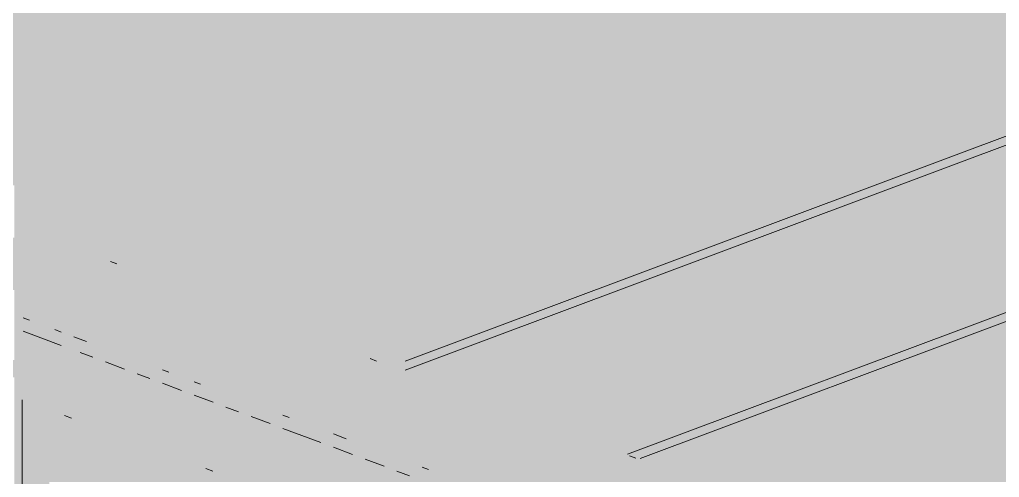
# Paper-space layout '03 3D Building and Roof' of a CAD drawing. Header units: millimetres. Extents: x 5 to 415, y 5 to 292.
# Drawn here: x 162.72 to 172.34, y 101.76 to 106.26 of the extents above; entities that cross this region are included whole.
import ezdxf

# ---------------------------------------------------------------- set-up
doc = ezdxf.new("R2010")
doc.units = ezdxf.units.MM
doc.layers.add('EXISTING', color=7, linetype='Continuous')
doc.layers.add('IMAGES', color=7, linetype='Continuous')

# ---------------------------------------------------------------- blocks, each defined once
blk = doc.blocks.new('SHEET_03')
at = {"layer": 'EXISTING', "color": 250, "lineweight": 9}
for p, q in [((166.5065, 102.9027), (174.3062, 105.8245)), ((166.5065, 102.8153), (174.3686, 105.7605)), ((168.6904, 101.9872), (176.4901, 104.9091)), ((168.8152, 101.9466), (176.6773, 104.8918)), ((163.674, 103.8585), (163.6118, 103.8818)), ((162.7561, 103.3283), (162.8183, 103.305)), ((163.1292, 103.0575), (162.7561, 103.1972)), ((163.067, 103.2119), (163.1292, 103.1886)), ((163.2536, 103.142), (163.3779, 103.0954)), ((163.4401, 102.941), (163.3157, 102.9876)), ((163.751, 102.8245), (163.5645, 102.8944)), ((166.2233, 102.9035), (166.1611, 102.9268)), ((163.9997, 102.7314), (163.8753, 102.778)), ((164.1241, 102.8159), (164.1862, 102.7926)), ((164.3106, 102.6149), (164.1241, 102.6848)), ((164.4349, 102.6994), (164.4971, 102.6762)), ((164.6215, 102.4985), (164.4349, 102.5683)), ((162.7441, 102.523), (162.7441, 99.1563)), ((162.7441, 100.8397), (162.7441, 102.523)), ((164.8702, 102.4053), (164.7458, 102.4519)), ((163.2301, 102.341), (163.1607, 102.367)), ((165.1811, 102.2888), (164.9945, 102.3587)), ((165.3054, 102.3734), (165.3676, 102.3501)), ((165.6785, 102.1025), (165.3054, 102.2422)), ((165.8029, 102.187), (165.9272, 102.1404)), ((165.9894, 101.986), (165.8029, 102.0559)), ((166.3003, 101.8696), (166.1137, 101.9394)), ((168.7725, 101.9485), (168.7104, 101.9718)), ((164.6188, 101.8207), (164.5494, 101.8468)), ((166.549, 101.7764), (166.4246, 101.823)), ((166.6733, 101.8609), (166.7355, 101.8376))]:
    blk.add_line(p, q, dxfattribs=at)
at = {"layer": 'IMAGES', "color": 7}
for points in [[(161.8126, 106.1714), (172.0944, 106.1714), (161.8126, 106.3429), (172.0944, 106.3429)], [(172.0944, 106), (172.2658, 106), (172.0944, 106.3429), (172.2658, 106.3429)], [(172.2658, 106.1714), (172.4371, 106.1714), (172.2658, 106.3429), (172.4371, 106.3429)], [(161.2985, 106), (172.0944, 106), (161.2985, 106.1714), (172.0944, 106.1714)], [(172.2658, 106), (172.4371, 106), (172.2658, 106.1714), (172.4371, 106.1714)], [(160.9558, 105.8286), (171.5803, 105.8286), (160.9558, 106), (171.5803, 106)], [(171.5803, 105.8286), (171.923, 105.8286), (171.5803, 106), (171.923, 106)], [(171.923, 105.8286), (172.0944, 105.8286), (171.923, 106), (172.0944, 106)], [(172.0944, 105.8286), (172.2658, 105.8286), (172.0944, 106), (172.2658, 106)], [(172.2658, 105.8286), (172.4371, 105.8286), (172.2658, 106), (172.4371, 106)], [(160.4417, 105.6571), (171.0662, 105.6571), (160.4417, 105.8286), (171.0662, 105.8286)], [(171.0662, 105.6571), (171.2376, 105.6571), (171.0662, 105.8286), (171.2376, 105.8286)], [(171.2376, 105.6571), (171.5803, 105.6571), (171.2376, 105.8286), (171.5803, 105.8286)], [(171.5803, 105.6571), (171.7517, 105.6571), (171.5803, 105.8286), (171.7517, 105.8286)], [(171.7517, 105.6571), (171.923, 105.6571), (171.7517, 105.8286), (171.923, 105.8286)], [(171.923, 105.6571), (172.0944, 105.6571), (171.923, 105.8286), (172.0944, 105.8286)], [(172.0944, 105.6571), (172.2658, 105.6571), (172.0944, 105.8286), (172.2658, 105.8286)], [(172.2658, 105.6571), (172.4371, 105.6571), (172.2658, 105.8286), (172.4371, 105.8286)], [(159.9276, 105.4857), (170.7235, 105.4857), (159.9276, 105.6571), (170.7235, 105.6571)], [(170.7235, 105.4857), (171.0662, 105.4857), (170.7235, 105.6571), (171.0662, 105.6571)], [(171.0662, 105.4857), (171.2376, 105.4857), (171.0662, 105.6571), (171.2376, 105.6571)], [(171.2376, 105.4857), (171.4089, 105.4857), (171.2376, 105.6571), (171.4089, 105.6571)], [(171.4089, 105.4857), (171.5803, 105.4857), (171.4089, 105.6571), (171.5803, 105.6571)], [(171.5803, 105.4857), (171.7517, 105.4857), (171.5803, 105.6571), (171.7517, 105.6571)], [(171.7517, 105.4857), (171.923, 105.4857), (171.7517, 105.6571), (171.923, 105.6571)], [(171.923, 105.4857), (172.2658, 105.4857), (171.923, 105.6571), (172.2658, 105.6571)], [(172.2658, 105.4857), (172.9512, 105.4857), (172.2658, 105.6571), (172.9512, 105.6571)], [(160.2703, 105.3143), (170.2094, 105.3143), (160.2703, 105.4857), (170.2094, 105.4857)], [(170.2094, 105.3143), (170.7235, 105.3143), (170.2094, 105.4857), (170.7235, 105.4857)], [(170.7235, 105.3143), (171.0662, 105.3143), (170.7235, 105.4857), (171.0662, 105.4857)], [(171.0662, 105.3143), (171.2376, 105.3143), (171.0662, 105.4857), (171.2376, 105.4857)], [(171.2376, 105.3143), (171.4089, 105.3143), (171.2376, 105.4857), (171.4089, 105.4857)], [(171.4089, 105.3143), (171.5803, 105.3143), (171.4089, 105.4857), (171.5803, 105.4857)], [(171.5803, 105.3143), (171.7517, 105.3143), (171.5803, 105.4857), (171.7517, 105.4857)], [(171.7517, 105.3143), (172.4371, 105.3143), (171.7517, 105.4857), (172.4371, 105.4857)], [(160.9558, 105.1429), (169.6953, 105.1429), (160.9558, 105.3143), (169.6953, 105.3143)], [(169.6953, 105.1429), (169.8667, 105.1429), (169.6953, 105.3143), (169.8667, 105.3143)], [(169.8667, 105.1429), (170.2094, 105.1429), (169.8667, 105.3143), (170.2094, 105.3143)], [(170.2094, 105.1429), (170.5521, 105.1429), (170.2094, 105.3143), (170.5521, 105.3143)], [(170.5521, 105.1429), (170.7235, 105.1429), (170.5521, 105.3143), (170.7235, 105.3143)], [(170.7235, 105.1429), (170.8949, 105.1429), (170.7235, 105.3143), (170.8949, 105.3143)], [(170.8949, 105.1429), (171.0662, 105.1429), (170.8949, 105.3143), (171.0662, 105.3143)], [(171.0662, 105.1429), (171.2376, 105.1429), (171.0662, 105.3143), (171.2376, 105.3143)], [(171.2376, 105.1429), (172.0944, 105.1429), (171.2376, 105.3143), (172.0944, 105.3143)], [(172.0944, 105.1429), (172.2658, 105.1429), (172.0944, 105.3143), (172.2658, 105.3143)], [(172.2658, 105.1429), (172.4371, 105.1429), (172.2658, 105.3143), (172.4371, 105.3143)], [(161.1272, 104.9714), (169.3526, 104.9714), (161.1272, 105.1429), (169.3526, 105.1429)], [(169.3526, 104.9714), (169.6953, 104.9714), (169.3526, 105.1429), (169.6953, 105.1429)], [(169.6953, 104.9714), (169.8667, 104.9714), (169.6953, 105.1429), (169.8667, 105.1429)], [(169.8667, 104.9714), (170.038, 104.9714), (169.8667, 105.1429), (170.038, 105.1429)], [(170.038, 104.9714), (170.2094, 104.9714), (170.038, 105.1429), (170.2094, 105.1429)], [(170.2094, 104.9714), (170.3808, 104.9714), (170.2094, 105.1429), (170.3808, 105.1429)], [(170.3808, 104.9714), (170.5521, 104.9714), (170.3808, 105.1429), (170.5521, 105.1429)], [(170.5521, 104.9714), (170.7235, 104.9714), (170.5521, 105.1429), (170.7235, 105.1429)], [(170.7235, 104.9714), (171.5803, 104.9714), (170.7235, 105.1429), (171.5803, 105.1429)], [(171.5803, 104.9714), (171.923, 104.9714), (171.5803, 105.1429), (171.923, 105.1429)], [(171.923, 104.9714), (172.0944, 104.9714), (171.923, 105.1429), (172.0944, 105.1429)], [(172.0944, 104.9714), (172.2658, 104.9714), (172.0944, 105.1429), (172.2658, 105.1429)], [(172.2658, 104.8), (172.4371, 104.8), (172.2658, 105.1429), (172.4371, 105.1429)], [(161.6412, 104.8), (168.8385, 104.8), (161.6412, 104.9714), (168.8385, 104.9714)], [(168.8385, 104.8), (169.3526, 104.8), (168.8385, 104.9714), (169.3526, 104.9714)], [(169.3526, 104.8), (169.5239, 104.8), (169.3526, 104.9714), (169.5239, 104.9714)], [(169.5239, 104.8), (169.6953, 104.8), (169.5239, 104.9714), (169.6953, 104.9714)], [(169.6953, 104.8), (170.038, 104.8), (169.6953, 104.9714), (170.038, 104.9714)], [(170.038, 104.8), (170.2094, 104.8), (170.038, 104.9714), (170.2094, 104.9714)], [(170.2094, 104.8), (171.0662, 104.8), (170.2094, 104.9714), (171.0662, 104.9714)], [(171.0662, 104.8), (171.2376, 104.8), (171.0662, 104.9714), (171.2376, 104.9714)], [(171.2376, 104.8), (171.4089, 104.8), (171.2376, 104.9714), (171.4089, 104.9714)], [(171.4089, 104.8), (171.5803, 104.8), (171.4089, 104.9714), (171.5803, 104.9714)], [(171.5803, 104.8), (171.7517, 104.8), (171.5803, 104.9714), (171.7517, 104.9714)], [(171.7517, 104.8), (171.923, 104.8), (171.7517, 104.9714), (171.923, 104.9714)], [(171.923, 104.8), (172.2658, 104.8), (171.923, 104.9714), (172.2658, 104.9714)], [(161.984, 104.6286), (168.4958, 104.6286), (161.984, 104.8), (168.4958, 104.8)], [(168.4958, 104.6286), (168.8385, 104.6286), (168.4958, 104.8), (168.8385, 104.8)], [(168.8385, 104.6286), (169.0099, 104.6286), (168.8385, 104.8), (169.0099, 104.8)], [(169.0099, 104.6286), (169.1812, 104.6286), (169.0099, 104.8), (169.1812, 104.8)], [(169.1812, 104.6286), (169.3526, 104.6286), (169.1812, 104.8), (169.3526, 104.8)], [(169.3526, 104.6286), (169.5239, 104.6286), (169.3526, 104.8), (169.5239, 104.8)], [(169.5239, 104.6286), (169.6953, 104.6286), (169.5239, 104.8), (169.6953, 104.8)], [(169.6953, 104.6286), (169.8667, 104.6286), (169.6953, 104.8), (169.8667, 104.8)], [(169.8667, 104.6286), (170.7235, 104.6286), (169.8667, 104.8), (170.7235, 104.8)], [(170.7235, 104.6286), (170.8949, 104.6286), (170.7235, 104.8), (170.8949, 104.8)], [(170.8949, 104.6286), (171.0662, 104.6286), (170.8949, 104.8), (171.0662, 104.8)], [(171.0662, 104.6286), (171.2376, 104.6286), (171.0662, 104.8), (171.2376, 104.8)], [(171.2376, 104.6286), (171.4089, 104.6286), (171.2376, 104.8), (171.4089, 104.8)], [(171.4089, 104.6286), (171.923, 104.6286), (171.4089, 104.8), (171.923, 104.8)], [(171.923, 104.6286), (172.0944, 104.6286), (171.923, 104.8), (172.0944, 104.8)], [(172.0944, 104.6286), (172.2658, 104.6286), (172.0944, 104.8), (172.2658, 104.8)], [(172.2658, 104.6286), (172.6085, 104.6286), (172.2658, 104.8), (172.6085, 104.8)], [(162.6694, 104.4571), (167.9817, 104.4571), (162.6694, 104.6286), (167.9817, 104.6286)], [(167.9817, 104.4571), (168.4958, 104.4571), (167.9817, 104.6286), (168.4958, 104.6286)], [(168.4958, 104.4571), (168.6671, 104.4571), (168.4958, 104.6286), (168.6671, 104.6286)], [(168.6671, 104.4571), (168.8385, 104.4571), (168.6671, 104.6286), (168.8385, 104.6286)], [(168.8385, 104.4571), (169.0099, 104.4571), (168.8385, 104.6286), (169.0099, 104.6286)], [(169.0099, 104.4571), (169.1812, 104.4571), (169.0099, 104.6286), (169.1812, 104.6286)], [(169.1812, 104.4571), (169.3526, 104.4571), (169.1812, 104.6286), (169.3526, 104.6286)], [(169.3526, 104.4571), (169.5239, 104.4571), (169.3526, 104.6286), (169.5239, 104.6286)], [(169.5239, 104.4571), (170.2094, 104.4571), (169.5239, 104.6286), (170.2094, 104.6286)], [(170.2094, 104.4571), (170.7235, 104.4571), (170.2094, 104.6286), (170.7235, 104.6286)], [(170.7235, 104.4571), (170.8949, 104.4571), (170.7235, 104.6286), (170.8949, 104.6286)], [(170.8949, 104.4571), (171.0662, 104.4571), (170.8949, 104.6286), (171.0662, 104.6286)], [(171.0662, 104.4571), (171.4089, 104.4571), (171.0662, 104.6286), (171.4089, 104.6286)], [(171.4089, 104.4571), (171.5803, 104.4571), (171.4089, 104.6286), (171.5803, 104.6286)], [(171.5803, 104.4571), (171.7517, 104.4571), (171.5803, 104.6286), (171.7517, 104.6286)], [(171.7517, 104.4571), (172.0944, 104.4571), (171.7517, 104.6286), (172.0944, 104.6286)], [(172.0944, 104.4571), (173.808, 104.4571), (172.0944, 104.6286), (173.808, 104.6286)], [(162.6694, 104.2857), (163.0121, 104.2857), (162.6694, 104.4571), (163.0121, 104.4571)], [(163.0121, 104.2857), (163.1835, 104.2857), (163.0121, 104.4571), (163.1835, 104.4571)], [(163.1835, 104.2857), (167.4676, 104.2857), (163.1835, 104.4571), (167.4676, 104.4571)], [(167.4676, 104.2857), (167.639, 104.2857), (167.4676, 104.4571), (167.639, 104.4571)], [(167.639, 104.2857), (167.9817, 104.2857), (167.639, 104.4571), (167.9817, 104.4571)], [(167.9817, 104.2857), (168.153, 104.2857), (167.9817, 104.4571), (168.153, 104.4571)], [(168.153, 104.2857), (168.3244, 104.2857), (168.153, 104.4571), (168.3244, 104.4571)], [(168.3244, 104.2857), (168.4958, 104.2857), (168.3244, 104.4571), (168.4958, 104.4571)], [(168.4958, 104.2857), (168.6671, 104.2857), (168.4958, 104.4571), (168.6671, 104.4571)], [(168.6671, 104.2857), (168.8385, 104.2857), (168.6671, 104.4571), (168.8385, 104.4571)], [(168.8385, 104.2857), (169.8667, 104.2857), (168.8385, 104.4571), (169.8667, 104.4571)], [(169.8667, 104.2857), (170.038, 104.2857), (169.8667, 104.4571), (170.038, 104.4571)], [(170.038, 104.2857), (170.2094, 104.2857), (170.038, 104.4571), (170.2094, 104.4571)], [(170.2094, 104.2857), (170.3808, 104.2857), (170.2094, 104.4571), (170.3808, 104.4571)], [(170.3808, 104.2857), (170.5521, 104.2857), (170.3808, 104.4571), (170.5521, 104.4571)], [(170.5521, 104.2857), (171.0662, 104.2857), (170.5521, 104.4571), (171.0662, 104.4571)], [(171.0662, 104.2857), (171.2376, 104.2857), (171.0662, 104.4571), (171.2376, 104.4571)], [(171.2376, 104.2857), (171.4089, 104.2857), (171.2376, 104.4571), (171.4089, 104.4571)], [(171.4089, 104.2857), (171.5803, 104.2857), (171.4089, 104.4571), (171.5803, 104.4571)], [(171.5803, 104.2857), (173.6367, 104.2857), (171.5803, 104.4571), (173.6367, 104.4571)], [(162.6694, 104.1143), (162.8408, 104.1143), (162.6694, 104.2857), (162.8408, 104.2857)], [(162.8408, 104.1143), (163.1835, 104.1143), (162.8408, 104.2857), (163.1835, 104.2857)], [(163.1835, 104.1143), (163.5262, 104.1143), (163.1835, 104.2857), (163.5262, 104.2857)], [(163.5262, 104.1143), (167.1249, 104.1143), (163.5262, 104.2857), (167.1249, 104.2857)], [(167.1249, 104.1143), (167.4676, 104.1143), (167.1249, 104.2857), (167.4676, 104.2857)], [(167.4676, 104.1143), (167.639, 104.1143), (167.4676, 104.2857), (167.639, 104.2857)], [(167.639, 104.1143), (167.8103, 104.1143), (167.639, 104.2857), (167.8103, 104.2857)], [(167.8103, 104.1143), (167.9817, 104.1143), (167.8103, 104.2857), (167.9817, 104.2857)], [(167.9817, 104.1143), (168.153, 104.1143), (167.9817, 104.2857), (168.153, 104.2857)], [(168.153, 104.1143), (168.3244, 104.1143), (168.153, 104.2857), (168.3244, 104.2857)], [(168.3244, 104.1143), (168.4958, 104.1143), (168.3244, 104.2857), (168.4958, 104.2857)], [(168.4958, 104.1143), (169.3526, 104.1143), (168.4958, 104.2857), (169.3526, 104.2857)], [(169.3526, 104.1143), (169.5239, 104.1143), (169.3526, 104.2857), (169.5239, 104.2857)], [(169.5239, 104.1143), (169.6953, 104.1143), (169.5239, 104.2857), (169.6953, 104.2857)], [(169.6953, 104.1143), (169.8667, 104.1143), (169.6953, 104.2857), (169.8667, 104.2857)], [(169.8667, 104.1143), (170.038, 104.1143), (169.8667, 104.2857), (170.038, 104.2857)], [(170.038, 104.1143), (170.2094, 104.1143), (170.038, 104.2857), (170.2094, 104.2857)], [(170.2094, 104.1143), (170.3808, 104.1143), (170.2094, 104.2857), (170.3808, 104.2857)], [(170.3808, 104.1143), (170.5521, 104.1143), (170.3808, 104.2857), (170.5521, 104.2857)], [(170.5521, 104.1143), (170.7235, 104.1143), (170.5521, 104.2857), (170.7235, 104.2857)], [(170.7235, 104.1143), (170.8949, 104.1143), (170.7235, 104.2857), (170.8949, 104.2857)], [(170.8949, 104.1143), (171.4089, 104.1143), (170.8949, 104.2857), (171.4089, 104.2857)], [(171.4089, 104.1143), (172.7798, 104.1143), (171.4089, 104.2857), (172.7798, 104.2857)], [(162.4981, 103.9429), (162.8408, 103.9429), (162.4981, 104.1143), (162.8408, 104.1143)], [(162.8408, 103.9429), (163.0121, 103.9429), (162.8408, 104.1143), (163.0121, 104.1143)], [(163.0121, 103.9429), (163.1835, 103.9429), (163.0121, 104.1143), (163.1835, 104.1143)], [(163.1835, 103.9429), (163.3549, 103.9429), (163.1835, 104.1143), (163.3549, 104.1143)], [(163.3549, 103.9429), (163.5262, 103.9429), (163.3549, 104.1143), (163.5262, 104.1143)], [(163.5262, 103.9429), (164.0403, 103.9429), (163.5262, 104.1143), (164.0403, 104.1143)], [(164.0403, 103.9429), (166.4394, 103.9429), (164.0403, 104.1143), (166.4394, 104.1143)], [(166.4394, 103.9429), (167.1249, 103.9429), (166.4394, 104.1143), (167.1249, 104.1143)], [(167.1249, 103.9429), (167.4676, 103.9429), (167.1249, 104.1143), (167.4676, 104.1143)], [(167.4676, 103.9429), (167.639, 103.9429), (167.4676, 104.1143), (167.639, 104.1143)], [(167.639, 103.9429), (167.8103, 103.9429), (167.639, 104.1143), (167.8103, 104.1143)], [(167.8103, 103.9429), (167.9817, 103.9429), (167.8103, 104.1143), (167.9817, 104.1143)], [(167.9817, 103.9429), (168.153, 103.9429), (167.9817, 104.1143), (168.153, 104.1143)], [(168.153, 103.9429), (168.8385, 103.9429), (168.153, 104.1143), (168.8385, 104.1143)], [(168.8385, 103.9429), (169.0099, 103.9429), (168.8385, 104.1143), (169.0099, 104.1143)], [(169.0099, 103.9429), (169.1812, 103.9429), (169.0099, 104.1143), (169.1812, 104.1143)], [(169.1812, 103.9429), (169.3526, 103.9429), (169.1812, 104.1143), (169.3526, 104.1143)], [(169.3526, 103.9429), (169.5239, 103.9429), (169.3526, 104.1143), (169.5239, 104.1143)], [(169.5239, 103.7714), (169.6953, 103.7714), (169.5239, 104.1143), (169.6953, 104.1143)], [(169.6953, 103.9429), (169.8667, 103.9429), (169.6953, 104.1143), (169.8667, 104.1143)], [(169.8667, 103.9429), (170.038, 103.9429), (169.8667, 104.1143), (170.038, 104.1143)], [(170.038, 103.9429), (170.2094, 103.9429), (170.038, 104.1143), (170.2094, 104.1143)], [(170.2094, 103.9429), (170.3808, 103.9429), (170.2094, 104.1143), (170.3808, 104.1143)], [(170.3808, 103.9429), (170.7235, 103.9429), (170.3808, 104.1143), (170.7235, 104.1143)], [(170.7235, 103.9429), (172.7798, 103.9429), (170.7235, 104.1143), (172.7798, 104.1143)], [(161.984, 103.7714), (163.0121, 103.7714), (161.984, 103.9429), (163.0121, 103.9429)], [(163.0121, 103.7714), (163.1835, 103.7714), (163.0121, 103.9429), (163.1835, 103.9429)], [(163.1835, 103.7714), (163.3549, 103.7714), (163.1835, 103.9429), (163.3549, 103.9429)], [(163.3549, 103.7714), (163.5262, 103.7714), (163.3549, 103.9429), (163.5262, 103.9429)], [(163.5262, 103.7714), (163.6976, 103.7714), (163.5262, 103.9429), (163.6976, 103.9429)], [(163.6976, 103.7714), (163.869, 103.7714), (163.6976, 103.9429), (163.869, 103.9429)], [(163.869, 103.7714), (164.0403, 103.7714), (163.869, 103.9429), (164.0403, 103.9429)], [(164.0403, 103.7714), (164.2117, 103.7714), (164.0403, 103.9429), (164.2117, 103.9429)], [(164.2117, 103.7714), (164.3831, 103.7714), (164.2117, 103.9429), (164.3831, 103.9429)], [(164.3831, 103.7714), (166.268, 103.7714), (164.3831, 103.9429), (166.268, 103.9429)], [(166.268, 103.7714), (166.4394, 103.7714), (166.268, 103.9429), (166.4394, 103.9429)], [(166.4394, 103.7714), (166.6108, 103.7714), (166.4394, 103.9429), (166.6108, 103.9429)], [(166.6108, 103.7714), (166.9535, 103.7714), (166.6108, 103.9429), (166.9535, 103.9429)], [(166.9535, 103.7714), (167.1249, 103.7714), (166.9535, 103.9429), (167.1249, 103.9429)], [(167.1249, 103.7714), (167.2962, 103.7714), (167.1249, 103.9429), (167.2962, 103.9429)], [(167.2962, 103.7714), (167.4676, 103.7714), (167.2962, 103.9429), (167.4676, 103.9429)], [(167.4676, 103.7714), (168.4958, 103.7714), (167.4676, 103.9429), (168.4958, 103.9429)], [(168.4958, 103.7714), (168.6671, 103.7714), (168.4958, 103.9429), (168.6671, 103.9429)], [(168.6671, 103.7714), (168.8385, 103.7714), (168.6671, 103.9429), (168.8385, 103.9429)], [(168.8385, 103.7714), (169.0099, 103.7714), (168.8385, 103.9429), (169.0099, 103.9429)], [(169.0099, 103.7714), (169.1812, 103.7714), (169.0099, 103.9429), (169.1812, 103.9429)], [(169.1812, 103.7714), (169.5239, 103.7714), (169.1812, 103.9429), (169.5239, 103.9429)], [(169.6953, 103.7714), (169.8667, 103.7714), (169.6953, 103.9429), (169.8667, 103.9429)], [(169.8667, 103.7714), (170.038, 103.7714), (169.8667, 103.9429), (170.038, 103.9429)], [(170.038, 103.7714), (170.2094, 103.7714), (170.038, 103.9429), (170.2094, 103.9429)], [(170.2094, 103.7714), (172.2658, 103.7714), (170.2094, 103.9429), (172.2658, 103.9429)], [(172.2658, 103.6), (172.4371, 103.6), (172.2658, 103.9429), (172.4371, 103.9429)], [(162.4981, 103.6), (163.3549, 103.6), (162.4981, 103.7714), (163.3549, 103.7714)], [(163.3549, 103.6), (163.5262, 103.6), (163.3549, 103.7714), (163.5262, 103.7714)], [(163.5262, 103.6), (163.6976, 103.6), (163.5262, 103.7714), (163.6976, 103.7714)], [(163.6976, 103.6), (163.869, 103.6), (163.6976, 103.7714), (163.869, 103.7714)], [(163.869, 103.6), (164.0403, 103.6), (163.869, 103.7714), (164.0403, 103.7714)], [(164.0403, 103.6), (164.2117, 103.6), (164.0403, 103.7714), (164.2117, 103.7714)], [(164.2117, 103.6), (164.3831, 103.6), (164.2117, 103.7714), (164.3831, 103.7714)], [(164.3831, 103.6), (164.5544, 103.6), (164.3831, 103.7714), (164.5544, 103.7714)], [(164.5544, 103.6), (164.8971, 103.6), (164.5544, 103.7714), (164.8971, 103.7714)], [(164.8971, 103.6), (165.754, 103.6), (164.8971, 103.7714), (165.754, 103.7714)], [(165.754, 103.6), (165.9253, 103.6), (165.754, 103.7714), (165.9253, 103.7714)], [(165.9253, 103.6), (166.0967, 103.6), (165.9253, 103.7714), (166.0967, 103.7714)], [(166.0967, 103.6), (166.268, 103.6), (166.0967, 103.7714), (166.268, 103.7714)], [(166.268, 103.6), (166.4394, 103.6), (166.268, 103.7714), (166.4394, 103.7714)], [(166.4394, 103.6), (166.6108, 103.6), (166.4394, 103.7714), (166.6108, 103.7714)], [(166.6108, 103.6), (166.7821, 103.6), (166.6108, 103.7714), (166.7821, 103.7714)], [(166.7821, 103.6), (166.9535, 103.6), (166.7821, 103.7714), (166.9535, 103.7714)], [(166.9535, 103.6), (167.1249, 103.6), (166.9535, 103.7714), (167.1249, 103.7714)], [(167.1249, 103.6), (167.8103, 103.6), (167.1249, 103.7714), (167.8103, 103.7714)], [(167.8103, 103.6), (167.9817, 103.6), (167.8103, 103.7714), (167.9817, 103.7714)], [(167.9817, 103.6), (168.153, 103.6), (167.9817, 103.7714), (168.153, 103.7714)], [(168.153, 103.6), (168.4958, 103.6), (168.153, 103.7714), (168.4958, 103.7714)], [(168.4958, 103.6), (168.6671, 103.6), (168.4958, 103.7714), (168.6671, 103.7714)], [(168.6671, 103.6), (168.8385, 103.6), (168.6671, 103.7714), (168.8385, 103.7714)], [(168.8385, 103.6), (169.0099, 103.6), (168.8385, 103.7714), (169.0099, 103.7714)], [(169.0099, 103.6), (169.3526, 103.6), (169.0099, 103.7714), (169.3526, 103.7714)], [(169.3526, 103.6), (169.5239, 103.6), (169.3526, 103.7714), (169.5239, 103.7714)], [(169.5239, 103.6), (169.8667, 103.6), (169.5239, 103.7714), (169.8667, 103.7714)], [(169.8667, 103.6), (171.5803, 103.6), (169.8667, 103.7714), (171.5803, 103.7714)], [(171.5803, 103.6), (171.7517, 103.6), (171.5803, 103.7714), (171.7517, 103.7714)], [(171.7517, 103.6), (171.923, 103.6), (171.7517, 103.7714), (171.923, 103.7714)], [(171.923, 103.6), (172.0944, 103.6), (171.923, 103.7714), (172.0944, 103.7714)], [(172.0944, 103.6), (172.2658, 103.6), (172.0944, 103.7714), (172.2658, 103.7714)], [(162.6694, 103.4286), (163.0121, 103.4286), (162.6694, 103.6), (163.0121, 103.6)], [(163.0121, 103.4286), (163.869, 103.4286), (163.0121, 103.6), (163.869, 103.6)], [(163.869, 103.4286), (164.2117, 103.4286), (163.869, 103.6), (164.2117, 103.6)], [(164.2117, 103.4286), (164.3831, 103.4286), (164.2117, 103.6), (164.3831, 103.6)], [(164.3831, 103.4286), (164.5544, 103.4286), (164.3831, 103.6), (164.5544, 103.6)], [(164.5544, 103.4286), (164.7258, 103.4286), (164.5544, 103.6), (164.7258, 103.6)], [(164.7258, 103.4286), (164.8971, 103.4286), (164.7258, 103.6), (164.8971, 103.6)], [(164.8971, 103.4286), (165.2399, 103.4286), (164.8971, 103.6), (165.2399, 103.6)], [(165.2399, 103.4286), (165.4112, 103.4286), (165.2399, 103.6), (165.4112, 103.6)], [(165.4112, 103.4286), (165.754, 103.4286), (165.4112, 103.6), (165.754, 103.6)], [(165.754, 103.4286), (165.9253, 103.4286), (165.754, 103.6), (165.9253, 103.6)], [(165.9253, 103.4286), (166.0967, 103.4286), (165.9253, 103.6), (166.0967, 103.6)], [(166.0967, 103.4286), (166.4394, 103.4286), (166.0967, 103.6), (166.4394, 103.6)], [(166.4394, 103.4286), (166.6108, 103.4286), (166.4394, 103.6), (166.6108, 103.6)], [(166.6108, 103.4286), (167.4676, 103.4286), (166.6108, 103.6), (167.4676, 103.6)], [(167.4676, 103.4286), (167.639, 103.4286), (167.4676, 103.6), (167.639, 103.6)], [(167.639, 103.4286), (167.8103, 103.4286), (167.639, 103.6), (167.8103, 103.6)], [(167.8103, 103.4286), (167.9817, 103.4286), (167.8103, 103.6), (167.9817, 103.6)], [(167.9817, 103.4286), (168.153, 103.4286), (167.9817, 103.6), (168.153, 103.6)], [(168.153, 103.2571), (168.3244, 103.2571), (168.153, 103.6), (168.3244, 103.6)], [(168.3244, 103.4286), (168.8385, 103.4286), (168.3244, 103.6), (168.8385, 103.6)], [(168.8385, 103.4286), (169.0099, 103.4286), (168.8385, 103.6), (169.0099, 103.6)], [(169.0099, 103.4286), (169.1812, 103.4286), (169.0099, 103.6), (169.1812, 103.6)], [(169.1812, 103.4286), (169.3526, 103.4286), (169.1812, 103.6), (169.3526, 103.6)], [(169.3526, 103.4286), (171.0662, 103.4286), (169.3526, 103.6), (171.0662, 103.6)], [(171.0662, 103.4286), (171.4089, 103.4286), (171.0662, 103.6), (171.4089, 103.6)], [(171.4089, 103.4286), (171.5803, 103.4286), (171.4089, 103.6), (171.5803, 103.6)], [(171.5803, 103.4286), (171.7517, 103.4286), (171.5803, 103.6), (171.7517, 103.6)], [(171.7517, 103.4286), (171.923, 103.4286), (171.7517, 103.6), (171.923, 103.6)], [(171.923, 103.2571), (172.0944, 103.2571), (171.923, 103.6), (172.0944, 103.6)], [(172.0944, 103.4286), (172.2658, 103.4286), (172.0944, 103.6), (172.2658, 103.6)], [(172.2658, 103.4286), (172.4371, 103.4286), (172.2658, 103.6), (172.4371, 103.6)], [(162.6694, 103.2571), (163.0121, 103.2571), (162.6694, 103.4286), (163.0121, 103.4286)], [(163.0121, 103.2571), (163.3549, 103.2571), (163.0121, 103.4286), (163.3549, 103.4286)], [(163.3549, 103.2571), (163.5262, 103.2571), (163.3549, 103.4286), (163.5262, 103.4286)], [(163.5262, 103.2571), (164.2117, 103.2571), (163.5262, 103.4286), (164.2117, 103.4286)], [(164.2117, 103.2571), (164.5544, 103.2571), (164.2117, 103.4286), (164.5544, 103.4286)], [(164.5544, 103.2571), (164.7258, 103.2571), (164.5544, 103.4286), (164.7258, 103.4286)], [(164.7258, 103.2571), (164.8971, 103.2571), (164.7258, 103.4286), (164.8971, 103.4286)], [(164.8971, 103.2571), (165.0685, 103.2571), (164.8971, 103.4286), (165.0685, 103.4286)], [(165.0685, 103.2571), (165.2399, 103.2571), (165.0685, 103.4286), (165.2399, 103.4286)], [(165.2399, 103.2571), (165.4112, 103.2571), (165.2399, 103.4286), (165.4112, 103.4286)], [(165.4112, 103.2571), (165.5826, 103.2571), (165.4112, 103.4286), (165.5826, 103.4286)], [(165.5826, 103.2571), (165.754, 103.2571), (165.5826, 103.4286), (165.754, 103.4286)], [(165.754, 103.2571), (165.9253, 103.2571), (165.754, 103.4286), (165.9253, 103.4286)], [(165.9253, 103.2571), (166.0967, 103.2571), (165.9253, 103.4286), (166.0967, 103.4286)], [(166.0967, 103.2571), (166.4394, 103.2571), (166.0967, 103.4286), (166.4394, 103.4286)], [(166.4394, 103.2571), (166.9535, 103.2571), (166.4394, 103.4286), (166.9535, 103.4286)], [(166.9535, 103.2571), (167.1249, 103.2571), (166.9535, 103.4286), (167.1249, 103.4286)], [(167.1249, 103.2571), (167.2962, 103.2571), (167.1249, 103.4286), (167.2962, 103.4286)], [(167.2962, 103.2571), (167.4676, 103.2571), (167.2962, 103.4286), (167.4676, 103.4286)], [(167.4676, 103.2571), (167.639, 103.2571), (167.4676, 103.4286), (167.639, 103.4286)], [(167.639, 103.2571), (167.8103, 103.2571), (167.639, 103.4286), (167.8103, 103.4286)], [(167.8103, 103.2571), (168.153, 103.2571), (167.8103, 103.4286), (168.153, 103.4286)], [(168.3244, 103.2571), (168.4958, 103.2571), (168.3244, 103.4286), (168.4958, 103.4286)], [(168.4958, 103.2571), (168.6671, 103.2571), (168.4958, 103.4286), (168.6671, 103.4286)], [(168.6671, 103.2571), (169.0099, 103.2571), (168.6671, 103.4286), (169.0099, 103.4286)], [(169.0099, 103.2571), (170.7235, 103.2571), (169.0099, 103.4286), (170.7235, 103.4286)], [(170.7235, 103.2571), (170.8949, 103.2571), (170.7235, 103.4286), (170.8949, 103.4286)], [(170.8949, 103.0857), (171.0662, 103.0857), (170.8949, 103.4286), (171.0662, 103.4286)], [(171.0662, 103.2571), (171.2376, 103.2571), (171.0662, 103.4286), (171.2376, 103.4286)], [(171.2376, 103.2571), (171.4089, 103.2571), (171.2376, 103.4286), (171.4089, 103.4286)], [(171.4089, 103.2571), (171.5803, 103.2571), (171.4089, 103.4286), (171.5803, 103.4286)], [(171.5803, 103.2571), (171.7517, 103.2571), (171.5803, 103.4286), (171.7517, 103.4286)], [(171.7517, 103.2571), (171.923, 103.2571), (171.7517, 103.4286), (171.923, 103.4286)], [(172.0944, 103.2571), (172.2658, 103.2571), (172.0944, 103.4286), (172.2658, 103.4286)], [(172.2658, 103.2571), (172.4371, 103.2571), (172.2658, 103.4286), (172.4371, 103.4286)], [(162.6694, 103.0857), (162.8408, 103.0857), (162.6694, 103.2571), (162.8408, 103.2571)], [(162.8408, 103.0857), (163.0121, 103.0857), (162.8408, 103.2571), (163.0121, 103.2571)], [(163.0121, 103.0857), (163.3549, 103.0857), (163.0121, 103.2571), (163.3549, 103.2571)], [(163.3549, 103.0857), (163.5262, 103.0857), (163.3549, 103.2571), (163.5262, 103.2571)], [(163.5262, 103.0857), (163.6976, 103.0857), (163.5262, 103.2571), (163.6976, 103.2571)], [(163.6976, 103.0857), (164.7258, 103.0857), (163.6976, 103.2571), (164.7258, 103.2571)], [(164.7258, 103.0857), (164.8971, 103.0857), (164.7258, 103.2571), (164.8971, 103.2571)], [(164.8971, 103.0857), (165.0685, 103.0857), (164.8971, 103.2571), (165.0685, 103.2571)], [(165.0685, 103.0857), (165.2399, 103.0857), (165.0685, 103.2571), (165.2399, 103.2571)], [(165.2399, 103.0857), (165.4112, 103.0857), (165.2399, 103.2571), (165.4112, 103.2571)], [(165.4112, 103.0857), (165.5826, 103.0857), (165.4112, 103.2571), (165.5826, 103.2571)], [(165.5826, 103.0857), (165.754, 103.0857), (165.5826, 103.2571), (165.754, 103.2571)], [(165.754, 103.0857), (165.9253, 103.0857), (165.754, 103.2571), (165.9253, 103.2571)], [(165.9253, 103.0857), (166.0967, 103.0857), (165.9253, 103.2571), (166.0967, 103.2571)], [(166.0967, 103.0857), (166.268, 103.0857), (166.0967, 103.2571), (166.268, 103.2571)], [(166.268, 103.0857), (166.4394, 103.0857), (166.268, 103.2571), (166.4394, 103.2571)], [(166.4394, 103.0857), (166.7821, 103.0857), (166.4394, 103.2571), (166.7821, 103.2571)], [(166.7821, 103.0857), (166.9535, 103.0857), (166.7821, 103.2571), (166.9535, 103.2571)], [(166.9535, 103.0857), (167.1249, 103.0857), (166.9535, 103.2571), (167.1249, 103.2571)], [(167.1249, 103.0857), (167.2962, 103.0857), (167.1249, 103.2571), (167.2962, 103.2571)], [(167.2962, 103.0857), (167.4676, 103.0857), (167.2962, 103.2571), (167.4676, 103.2571)], [(167.4676, 103.0857), (167.639, 103.0857), (167.4676, 103.2571), (167.639, 103.2571)], [(167.639, 103.0857), (167.8103, 103.0857), (167.639, 103.2571), (167.8103, 103.2571)], [(167.8103, 103.0857), (167.9817, 103.0857), (167.8103, 103.2571), (167.9817, 103.2571)], [(167.9817, 103.0857), (168.153, 103.0857), (167.9817, 103.2571), (168.153, 103.2571)], [(168.153, 103.0857), (168.4958, 103.0857), (168.153, 103.2571), (168.4958, 103.2571)], [(168.4958, 103.0857), (170.2094, 103.0857), (168.4958, 103.2571), (170.2094, 103.2571)], [(170.2094, 103.0857), (170.5521, 103.0857), (170.2094, 103.2571), (170.5521, 103.2571)], [(170.5521, 103.0857), (170.7235, 103.0857), (170.5521, 103.2571), (170.7235, 103.2571)], [(170.7235, 103.0857), (170.8949, 103.0857), (170.7235, 103.2571), (170.8949, 103.2571)], [(171.0662, 103.0857), (171.2376, 103.0857), (171.0662, 103.2571), (171.2376, 103.2571)], [(171.2376, 103.0857), (171.4089, 103.0857), (171.2376, 103.2571), (171.4089, 103.2571)], [(171.4089, 103.0857), (171.5803, 103.0857), (171.4089, 103.2571), (171.5803, 103.2571)], [(171.5803, 103.0857), (171.7517, 103.0857), (171.5803, 103.2571), (171.7517, 103.2571)], [(171.7517, 103.0857), (171.923, 103.0857), (171.7517, 103.2571), (171.923, 103.2571)], [(171.923, 103.0857), (172.0944, 103.0857), (171.923, 103.2571), (172.0944, 103.2571)], [(172.0944, 103.0857), (172.2658, 103.0857), (172.0944, 103.2571), (172.2658, 103.2571)], [(172.2658, 103.0857), (172.4371, 103.0857), (172.2658, 103.2571), (172.4371, 103.2571)], [(162.6694, 102.9143), (162.8408, 102.9143), (162.6694, 103.0857), (162.8408, 103.0857)], [(162.8408, 102.9143), (163.0121, 102.9143), (162.8408, 103.0857), (163.0121, 103.0857)], [(163.0121, 102.9143), (163.1835, 102.9143), (163.0121, 103.0857), (163.1835, 103.0857)], [(163.1835, 102.9143), (163.3549, 102.9143), (163.1835, 103.0857), (163.3549, 103.0857)], [(163.3549, 102.9143), (163.5262, 102.9143), (163.3549, 103.0857), (163.5262, 103.0857)], [(163.5262, 102.9143), (163.6976, 102.9143), (163.5262, 103.0857), (163.6976, 103.0857)], [(163.6976, 102.9143), (163.869, 102.9143), (163.6976, 103.0857), (163.869, 103.0857)], [(163.869, 102.9143), (164.0403, 102.9143), (163.869, 103.0857), (164.0403, 103.0857)], [(164.0403, 102.9143), (164.2117, 102.9143), (164.0403, 103.0857), (164.2117, 103.0857)], [(164.2117, 102.9143), (164.3831, 102.9143), (164.2117, 103.0857), (164.3831, 103.0857)], [(164.3831, 102.9143), (165.2399, 102.9143), (164.3831, 103.0857), (165.2399, 103.0857)], [(165.2399, 102.9143), (165.5826, 102.9143), (165.2399, 103.0857), (165.5826, 103.0857)], [(165.5826, 102.9143), (165.754, 102.9143), (165.5826, 103.0857), (165.754, 103.0857)], [(165.754, 102.7429), (165.9253, 102.7429), (165.754, 103.0857), (165.9253, 103.0857)], [(165.9253, 102.7429), (166.0967, 102.7429), (165.9253, 103.0857), (166.0967, 103.0857)], [(166.0967, 102.9143), (166.6108, 102.9143), (166.0967, 103.0857), (166.6108, 103.0857)], [(166.6108, 102.9143), (166.7821, 102.9143), (166.6108, 103.0857), (166.7821, 103.0857)], [(166.7821, 102.7429), (166.9535, 102.7429), (166.7821, 103.0857), (166.9535, 103.0857)], [(166.9535, 102.9143), (167.2962, 102.9143), (166.9535, 103.0857), (167.2962, 103.0857)], [(167.2962, 102.9143), (167.4676, 102.9143), (167.2962, 103.0857), (167.4676, 103.0857)], [(167.4676, 102.9143), (167.639, 102.9143), (167.4676, 103.0857), (167.639, 103.0857)], [(167.639, 102.9143), (167.8103, 102.9143), (167.639, 103.0857), (167.8103, 103.0857)], [(167.8103, 102.9143), (167.9817, 102.9143), (167.8103, 103.0857), (167.9817, 103.0857)], [(167.9817, 102.9143), (169.6953, 102.9143), (167.9817, 103.0857), (169.6953, 103.0857)], [(169.6953, 102.9143), (169.8667, 102.9143), (169.6953, 103.0857), (169.8667, 103.0857)], [(169.8667, 102.9143), (170.038, 102.9143), (169.8667, 103.0857), (170.038, 103.0857)], [(170.038, 102.9143), (170.5521, 102.9143), (170.038, 103.0857), (170.5521, 103.0857)], [(170.5521, 102.9143), (170.7235, 102.9143), (170.5521, 103.0857), (170.7235, 103.0857)], [(170.7235, 102.9143), (170.8949, 102.9143), (170.7235, 103.0857), (170.8949, 103.0857)], [(170.8949, 102.9143), (171.0662, 102.9143), (170.8949, 103.0857), (171.0662, 103.0857)], [(171.0662, 102.9143), (171.2376, 102.9143), (171.0662, 103.0857), (171.2376, 103.0857)], [(171.2376, 102.9143), (171.4089, 102.9143), (171.2376, 103.0857), (171.4089, 103.0857)], [(171.4089, 102.9143), (171.7517, 102.9143), (171.4089, 103.0857), (171.7517, 103.0857)], [(171.7517, 102.9143), (171.923, 102.9143), (171.7517, 103.0857), (171.923, 103.0857)], [(171.923, 102.9143), (172.0944, 102.9143), (171.923, 103.0857), (172.0944, 103.0857)], [(172.0944, 102.9143), (172.2658, 102.9143), (172.0944, 103.0857), (172.2658, 103.0857)], [(172.2658, 102.9143), (172.4371, 102.9143), (172.2658, 103.0857), (172.4371, 103.0857)], [(162.4981, 102.7429), (162.8408, 102.7429), (162.4981, 102.9143), (162.8408, 102.9143)], [(162.8408, 102.7429), (163.1835, 102.7429), (162.8408, 102.9143), (163.1835, 102.9143)], [(163.1835, 102.7429), (163.3549, 102.7429), (163.1835, 102.9143), (163.3549, 102.9143)], [(163.3549, 102.7429), (163.5262, 102.7429), (163.3549, 102.9143), (163.5262, 102.9143)], [(163.5262, 102.7429), (163.869, 102.7429), (163.5262, 102.9143), (163.869, 102.9143)], [(163.869, 102.7429), (164.0403, 102.7429), (163.869, 102.9143), (164.0403, 102.9143)], [(164.0403, 102.7429), (164.2117, 102.7429), (164.0403, 102.9143), (164.2117, 102.9143)], [(164.2117, 102.7429), (164.3831, 102.7429), (164.2117, 102.9143), (164.3831, 102.9143)], [(164.3831, 102.7429), (164.5544, 102.7429), (164.3831, 102.9143), (164.5544, 102.9143)], [(164.5544, 102.7429), (164.7258, 102.7429), (164.5544, 102.9143), (164.7258, 102.9143)], [(164.7258, 102.7429), (164.8971, 102.7429), (164.7258, 102.9143), (164.8971, 102.9143)], [(164.8971, 102.7429), (165.5826, 102.7429), (164.8971, 102.9143), (165.5826, 102.9143)], [(165.5826, 102.7429), (165.754, 102.7429), (165.5826, 102.9143), (165.754, 102.9143)], [(166.0967, 102.7429), (166.268, 102.7429), (166.0967, 102.9143), (166.268, 102.9143)], [(166.268, 102.7429), (166.4394, 102.7429), (166.268, 102.9143), (166.4394, 102.9143)], [(166.4394, 102.7429), (166.6108, 102.7429), (166.4394, 102.9143), (166.6108, 102.9143)], [(166.6108, 102.7429), (166.7821, 102.7429), (166.6108, 102.9143), (166.7821, 102.9143)], [(166.9535, 102.7429), (167.1249, 102.7429), (166.9535, 102.9143), (167.1249, 102.9143)], [(167.1249, 102.7429), (167.2962, 102.7429), (167.1249, 102.9143), (167.2962, 102.9143)], [(167.2962, 102.7429), (167.639, 102.7429), (167.2962, 102.9143), (167.639, 102.9143)], [(167.639, 102.7429), (169.1812, 102.7429), (167.639, 102.9143), (169.1812, 102.9143)], [(169.1812, 102.7429), (169.3526, 102.7429), (169.1812, 102.9143), (169.3526, 102.9143)], [(169.3526, 102.7429), (169.5239, 102.7429), (169.3526, 102.9143), (169.5239, 102.9143)], [(169.5239, 102.7429), (169.6953, 102.7429), (169.5239, 102.9143), (169.6953, 102.9143)], [(169.6953, 102.7429), (169.8667, 102.7429), (169.6953, 102.9143), (169.8667, 102.9143)], [(169.8667, 102.7429), (170.038, 102.7429), (169.8667, 102.9143), (170.038, 102.9143)], [(170.038, 102.7429), (170.2094, 102.7429), (170.038, 102.9143), (170.2094, 102.9143)], [(170.2094, 102.7429), (170.5521, 102.7429), (170.2094, 102.9143), (170.5521, 102.9143)], [(170.5521, 102.7429), (170.7235, 102.7429), (170.5521, 102.9143), (170.7235, 102.9143)], [(170.7235, 102.7429), (170.8949, 102.7429), (170.7235, 102.9143), (170.8949, 102.9143)], [(170.8949, 102.7429), (171.0662, 102.7429), (170.8949, 102.9143), (171.0662, 102.9143)], [(171.0662, 102.7429), (171.2376, 102.7429), (171.0662, 102.9143), (171.2376, 102.9143)], [(171.2376, 102.7429), (171.4089, 102.7429), (171.2376, 102.9143), (171.4089, 102.9143)], [(171.4089, 102.7429), (171.5803, 102.7429), (171.4089, 102.9143), (171.5803, 102.9143)], [(171.5803, 102.7429), (171.7517, 102.7429), (171.5803, 102.9143), (171.7517, 102.9143)], [(171.7517, 102.7429), (172.0944, 102.7429), (171.7517, 102.9143), (172.0944, 102.9143)], [(172.0944, 102.7429), (181.348, 102.7429), (172.0944, 102.9143), (181.348, 102.9143)], [(162.6694, 102.5714), (162.8408, 102.5714), (162.6694, 102.7429), (162.8408, 102.7429)], [(162.8408, 102.5714), (163.3549, 102.5714), (162.8408, 102.7429), (163.3549, 102.7429)], [(163.3549, 102.4), (163.5262, 102.4), (163.3549, 102.7429), (163.5262, 102.7429)], [(163.5262, 102.5714), (163.6976, 102.5714), (163.5262, 102.7429), (163.6976, 102.7429)], [(163.6976, 102.5714), (163.869, 102.5714), (163.6976, 102.7429), (163.869, 102.7429)], [(163.869, 102.5714), (164.0403, 102.5714), (163.869, 102.7429), (164.0403, 102.7429)], [(164.0403, 102.5714), (164.2117, 102.5714), (164.0403, 102.7429), (164.2117, 102.7429)], [(164.2117, 102.5714), (164.5544, 102.5714), (164.2117, 102.7429), (164.5544, 102.7429)], [(164.5544, 102.5714), (164.7258, 102.5714), (164.5544, 102.7429), (164.7258, 102.7429)], [(164.7258, 102.5714), (164.8971, 102.5714), (164.7258, 102.7429), (164.8971, 102.7429)], [(164.8971, 102.5714), (165.2399, 102.5714), (164.8971, 102.7429), (165.2399, 102.7429)], [(165.2399, 102.5714), (166.0967, 102.5714), (165.2399, 102.7429), (166.0967, 102.7429)], [(166.0967, 102.5714), (166.4394, 102.5714), (166.0967, 102.7429), (166.4394, 102.7429)], [(166.4394, 102.5714), (166.7821, 102.5714), (166.4394, 102.7429), (166.7821, 102.7429)], [(166.7821, 102.5714), (167.2962, 102.5714), (166.7821, 102.7429), (167.2962, 102.7429)], [(167.2962, 102.5714), (169.0099, 102.5714), (167.2962, 102.7429), (169.0099, 102.7429)], [(169.0099, 102.5714), (169.3526, 102.5714), (169.0099, 102.7429), (169.3526, 102.7429)], [(169.3526, 102.5714), (169.5239, 102.5714), (169.3526, 102.7429), (169.5239, 102.7429)], [(169.5239, 102.5714), (169.6953, 102.5714), (169.5239, 102.7429), (169.6953, 102.7429)], [(169.6953, 102.5714), (169.8667, 102.5714), (169.6953, 102.7429), (169.8667, 102.7429)], [(169.8667, 102.5714), (170.038, 102.5714), (169.8667, 102.7429), (170.038, 102.7429)], [(170.038, 102.5714), (170.2094, 102.5714), (170.038, 102.7429), (170.2094, 102.7429)], [(170.2094, 102.5714), (170.3808, 102.5714), (170.2094, 102.7429), (170.3808, 102.7429)], [(170.3808, 102.5714), (170.5521, 102.5714), (170.3808, 102.7429), (170.5521, 102.7429)], [(170.5521, 102.5714), (170.8949, 102.5714), (170.5521, 102.7429), (170.8949, 102.7429)], [(170.8949, 102.5714), (171.0662, 102.5714), (170.8949, 102.7429), (171.0662, 102.7429)], [(171.0662, 102.5714), (171.2376, 102.5714), (171.0662, 102.7429), (171.2376, 102.7429)], [(171.2376, 102.5714), (171.4089, 102.5714), (171.2376, 102.7429), (171.4089, 102.7429)], [(171.4089, 102.5714), (171.5803, 102.5714), (171.4089, 102.7429), (171.5803, 102.7429)], [(171.5803, 102.5714), (171.7517, 102.5714), (171.5803, 102.7429), (171.7517, 102.7429)], [(171.7517, 102.5714), (181.6907, 102.5714), (171.7517, 102.7429), (181.6907, 102.7429)], [(162.6694, 101.3714), (162.8408, 101.3714), (162.6694, 102.5714), (162.8408, 102.5714)], [(162.8408, 102.2286), (163.0121, 102.2286), (162.8408, 102.5714), (163.0121, 102.5714)], [(163.0121, 102.4), (163.1835, 102.4), (163.0121, 102.5714), (163.1835, 102.5714)], [(163.1835, 102.4), (163.3549, 102.4), (163.1835, 102.5714), (163.3549, 102.5714)], [(163.5262, 102.4), (163.869, 102.4), (163.5262, 102.5714), (163.869, 102.5714)], [(163.869, 102.4), (164.0403, 102.4), (163.869, 102.5714), (164.0403, 102.5714)], [(164.0403, 102.4), (164.2117, 102.4), (164.0403, 102.5714), (164.2117, 102.5714)], [(164.2117, 102.4), (164.3831, 102.4), (164.2117, 102.5714), (164.3831, 102.5714)], [(164.3831, 102.4), (164.5544, 102.4), (164.3831, 102.5714), (164.5544, 102.5714)], [(164.5544, 102.4), (164.7258, 102.4), (164.5544, 102.5714), (164.7258, 102.5714)], [(164.7258, 102.4), (164.8971, 102.4), (164.7258, 102.5714), (164.8971, 102.5714)], [(164.8971, 102.4), (165.0685, 102.4), (164.8971, 102.5714), (165.0685, 102.5714)], [(165.0685, 102.4), (165.4112, 102.4), (165.0685, 102.5714), (165.4112, 102.5714)], [(165.4112, 102.4), (166.6108, 102.4), (165.4112, 102.5714), (166.6108, 102.5714)], [(166.6108, 102.4), (166.7821, 102.4), (166.6108, 102.5714), (166.7821, 102.5714)], [(166.7821, 102.4), (166.9535, 102.4), (166.7821, 102.5714), (166.9535, 102.5714)], [(166.9535, 102.4), (167.2962, 102.4), (166.9535, 102.5714), (167.2962, 102.5714)], [(167.2962, 102.4), (167.4676, 102.4), (167.2962, 102.5714), (167.4676, 102.5714)], [(167.4676, 102.4), (167.639, 102.4), (167.4676, 102.5714), (167.639, 102.5714)], [(167.639, 102.2286), (167.8103, 102.2286), (167.639, 102.5714), (167.8103, 102.5714)], [(167.8103, 102.4), (168.3244, 102.4), (167.8103, 102.5714), (168.3244, 102.5714)], [(168.3244, 102.4), (168.4958, 102.4), (168.3244, 102.5714), (168.4958, 102.5714)], [(168.4958, 102.4), (168.8385, 102.4), (168.4958, 102.5714), (168.8385, 102.5714)], [(168.8385, 102.4), (169.1812, 102.4), (168.8385, 102.5714), (169.1812, 102.5714)], [(169.1812, 102.4), (169.3526, 102.4), (169.1812, 102.5714), (169.3526, 102.5714)], [(169.3526, 102.4), (169.5239, 102.4), (169.3526, 102.5714), (169.5239, 102.5714)], [(169.5239, 102.4), (169.6953, 102.4), (169.5239, 102.5714), (169.6953, 102.5714)], [(169.6953, 102.4), (169.8667, 102.4), (169.6953, 102.5714), (169.8667, 102.5714)], [(169.8667, 102.4), (170.038, 102.4), (169.8667, 102.5714), (170.038, 102.5714)], [(170.038, 102.4), (170.2094, 102.4), (170.038, 102.5714), (170.2094, 102.5714)], [(170.2094, 102.4), (170.3808, 102.4), (170.2094, 102.5714), (170.3808, 102.5714)], [(170.3808, 102.4), (170.5521, 102.4), (170.3808, 102.5714), (170.5521, 102.5714)], [(170.5521, 102.4), (170.7235, 102.4), (170.5521, 102.5714), (170.7235, 102.5714)], [(170.7235, 102.4), (170.8949, 102.4), (170.7235, 102.5714), (170.8949, 102.5714)], [(170.8949, 102.4), (171.0662, 102.4), (170.8949, 102.5714), (171.0662, 102.5714)], [(171.0662, 102.4), (171.2376, 102.4), (171.0662, 102.5714), (171.2376, 102.5714)], [(171.2376, 102.4), (181.8621, 102.4), (171.2376, 102.5714), (181.8621, 102.5714)], [(163.0121, 102.2286), (163.1835, 102.2286), (163.0121, 102.4), (163.1835, 102.4)], [(163.1835, 102.2286), (163.3549, 102.2286), (163.1835, 102.4), (163.3549, 102.4)], [(163.3549, 102.2286), (163.5262, 102.2286), (163.3549, 102.4), (163.5262, 102.4)], [(163.5262, 102.2286), (163.6976, 102.2286), (163.5262, 102.4), (163.6976, 102.4)], [(163.6976, 102.2286), (163.869, 102.2286), (163.6976, 102.4), (163.869, 102.4)], [(163.869, 102.2286), (164.0403, 102.2286), (163.869, 102.4), (164.0403, 102.4)], [(164.0403, 102.2286), (164.3831, 102.2286), (164.0403, 102.4), (164.3831, 102.4)], [(164.3831, 102.2286), (164.5544, 102.2286), (164.3831, 102.4), (164.5544, 102.4)], [(164.5544, 102.2286), (164.7258, 102.2286), (164.5544, 102.4), (164.7258, 102.4)], [(164.7258, 102.2286), (164.8971, 102.2286), (164.7258, 102.4), (164.8971, 102.4)], [(164.8971, 102.2286), (165.0685, 102.2286), (164.8971, 102.4), (165.0685, 102.4)], [(165.0685, 102.2286), (165.2399, 102.2286), (165.0685, 102.4), (165.2399, 102.4)], [(165.2399, 102.2286), (165.4112, 102.2286), (165.2399, 102.4), (165.4112, 102.4)], [(165.4112, 102.2286), (165.5826, 102.2286), (165.4112, 102.4), (165.5826, 102.4)], [(165.5826, 102.2286), (165.754, 102.2286), (165.5826, 102.4), (165.754, 102.4)], [(165.754, 102.2286), (166.0967, 102.2286), (165.754, 102.4), (166.0967, 102.4)], [(166.0967, 102.2286), (166.268, 102.2286), (166.0967, 102.4), (166.268, 102.4)], [(166.268, 102.2286), (166.9535, 102.2286), (166.268, 102.4), (166.9535, 102.4)], [(166.9535, 102.2286), (167.2962, 102.2286), (166.9535, 102.4), (167.2962, 102.4)], [(167.2962, 102.2286), (167.639, 102.2286), (167.2962, 102.4), (167.639, 102.4)], [(167.8103, 102.2286), (167.9817, 102.2286), (167.8103, 102.4), (167.9817, 102.4)], [(167.9817, 102.2286), (168.153, 102.2286), (167.9817, 102.4), (168.153, 102.4)], [(168.153, 102.2286), (168.3244, 102.2286), (168.153, 102.4), (168.3244, 102.4)], [(168.3244, 102.2286), (168.4958, 102.2286), (168.3244, 102.4), (168.4958, 102.4)], [(168.4958, 102.2286), (168.6671, 102.2286), (168.4958, 102.4), (168.6671, 102.4)], [(168.6671, 102.2286), (168.8385, 102.2286), (168.6671, 102.4), (168.8385, 102.4)], [(168.8385, 102.2286), (169.1812, 102.2286), (168.8385, 102.4), (169.1812, 102.4)], [(169.1812, 102.2286), (169.3526, 102.2286), (169.1812, 102.4), (169.3526, 102.4)], [(169.3526, 102.2286), (169.5239, 102.2286), (169.3526, 102.4), (169.5239, 102.4)], [(169.5239, 102.2286), (169.6953, 102.2286), (169.5239, 102.4), (169.6953, 102.4)], [(169.6953, 102.2286), (169.8667, 102.2286), (169.6953, 102.4), (169.8667, 102.4)], [(169.8667, 102.2286), (170.038, 102.2286), (169.8667, 102.4), (170.038, 102.4)], [(170.038, 102.2286), (170.3808, 102.2286), (170.038, 102.4), (170.3808, 102.4)], [(170.3808, 102.2286), (170.7235, 102.2286), (170.3808, 102.4), (170.7235, 102.4)], [(170.7235, 102.2286), (170.8949, 102.2286), (170.7235, 102.4), (170.8949, 102.4)], [(170.8949, 102.2286), (181.348, 102.2286), (170.8949, 102.4), (181.348, 102.4)], [(162.8408, 102.0571), (163.1835, 102.0571), (162.8408, 102.2286), (163.1835, 102.2286)], [(163.1835, 102.0571), (163.3549, 102.0571), (163.1835, 102.2286), (163.3549, 102.2286)], [(163.3549, 102.0571), (163.6976, 102.0571), (163.3549, 102.2286), (163.6976, 102.2286)], [(163.6976, 102.0571), (164.0403, 102.0571), (163.6976, 102.2286), (164.0403, 102.2286)], [(164.0403, 102.0571), (164.2117, 102.0571), (164.0403, 102.2286), (164.2117, 102.2286)], [(164.2117, 102.0571), (164.7258, 102.0571), (164.2117, 102.2286), (164.7258, 102.2286)], [(164.7258, 101.8857), (164.8971, 101.8857), (164.7258, 102.2286), (164.8971, 102.2286)], [(164.8971, 102.0571), (165.0685, 102.0571), (164.8971, 102.2286), (165.0685, 102.2286)], [(165.0685, 102.0571), (165.2399, 102.0571), (165.0685, 102.2286), (165.2399, 102.2286)], [(165.2399, 102.0571), (165.4112, 102.0571), (165.2399, 102.2286), (165.4112, 102.2286)], [(165.4112, 102.0571), (165.754, 102.0571), (165.4112, 102.2286), (165.754, 102.2286)], [(165.754, 102.0571), (165.9253, 102.0571), (165.754, 102.2286), (165.9253, 102.2286)], [(165.9253, 102.0571), (166.0967, 102.0571), (165.9253, 102.2286), (166.0967, 102.2286)], [(166.0967, 102.0571), (166.268, 102.0571), (166.0967, 102.2286), (166.268, 102.2286)], [(166.268, 102.0571), (166.4394, 102.0571), (166.268, 102.2286), (166.4394, 102.2286)], [(166.4394, 101.8857), (166.6108, 101.8857), (166.4394, 102.2286), (166.6108, 102.2286)], [(166.6108, 102.0571), (166.7821, 102.0571), (166.6108, 102.2286), (166.7821, 102.2286)], [(166.7821, 102.0571), (167.639, 102.0571), (166.7821, 102.2286), (167.639, 102.2286)], [(167.639, 102.0571), (167.8103, 102.0571), (167.639, 102.2286), (167.8103, 102.2286)], [(167.8103, 102.0571), (167.9817, 102.0571), (167.8103, 102.2286), (167.9817, 102.2286)], [(167.9817, 102.0571), (168.153, 102.0571), (167.9817, 102.2286), (168.153, 102.2286)], [(168.153, 102.0571), (168.3244, 102.0571), (168.153, 102.2286), (168.3244, 102.2286)], [(168.3244, 101.8857), (168.4958, 101.8857), (168.3244, 102.2286), (168.4958, 102.2286)], [(168.4958, 101.8857), (168.6671, 101.8857), (168.4958, 102.2286), (168.6671, 102.2286)], [(168.6671, 102.0571), (168.8385, 102.0571), (168.6671, 102.2286), (168.8385, 102.2286)], [(168.8385, 102.0571), (169.0099, 102.0571), (168.8385, 102.2286), (169.0099, 102.2286)], [(169.0099, 102.0571), (169.1812, 102.0571), (169.0099, 102.2286), (169.1812, 102.2286)], [(169.1812, 102.0571), (169.5239, 102.0571), (169.1812, 102.2286), (169.5239, 102.2286)], [(169.5239, 102.0571), (169.6953, 102.0571), (169.5239, 102.2286), (169.6953, 102.2286)], [(169.6953, 102.0571), (169.8667, 102.0571), (169.6953, 102.2286), (169.8667, 102.2286)], [(169.8667, 102.0571), (170.038, 102.0571), (169.8667, 102.2286), (170.038, 102.2286)], [(170.038, 102.0571), (170.2094, 102.0571), (170.038, 102.2286), (170.2094, 102.2286)], [(170.2094, 102.0571), (170.3808, 102.0571), (170.2094, 102.2286), (170.3808, 102.2286)], [(170.3808, 102.0571), (180.8339, 102.0571), (170.3808, 102.2286), (180.8339, 102.2286)], [(162.8408, 100.6857), (163.0121, 100.6857), (162.8408, 102.0571), (163.0121, 102.0571)], [(163.0121, 101.8857), (163.1835, 101.8857), (163.0121, 102.0571), (163.1835, 102.0571)], [(163.1835, 101.8857), (163.5262, 101.8857), (163.1835, 102.0571), (163.5262, 102.0571)], [(163.5262, 101.8857), (163.6976, 101.8857), (163.5262, 102.0571), (163.6976, 102.0571)], [(163.6976, 101.8857), (163.869, 101.8857), (163.6976, 102.0571), (163.869, 102.0571)], [(163.869, 101.8857), (164.0403, 101.8857), (163.869, 102.0571), (164.0403, 102.0571)], [(164.0403, 101.8857), (164.2117, 101.8857), (164.0403, 102.0571), (164.2117, 102.0571)], [(164.2117, 101.8857), (164.3831, 101.8857), (164.2117, 102.0571), (164.3831, 102.0571)], [(164.3831, 101.8857), (164.5544, 101.8857), (164.3831, 102.0571), (164.5544, 102.0571)], [(164.5544, 101.8857), (164.7258, 101.8857), (164.5544, 102.0571), (164.7258, 102.0571)], [(164.8971, 101.8857), (165.4112, 101.8857), (164.8971, 102.0571), (165.4112, 102.0571)], [(165.4112, 101.8857), (165.5826, 101.8857), (165.4112, 102.0571), (165.5826, 102.0571)], [(165.5826, 101.8857), (165.754, 101.8857), (165.5826, 102.0571), (165.754, 102.0571)], [(165.754, 101.8857), (165.9253, 101.8857), (165.754, 102.0571), (165.9253, 102.0571)], [(165.9253, 101.8857), (166.268, 101.8857), (165.9253, 102.0571), (166.268, 102.0571)], [(166.268, 101.8857), (166.4394, 101.8857), (166.268, 102.0571), (166.4394, 102.0571)], [(166.6108, 101.8857), (166.7821, 101.8857), (166.6108, 102.0571), (166.7821, 102.0571)], [(166.7821, 101.8857), (166.9535, 101.8857), (166.7821, 102.0571), (166.9535, 102.0571)], [(166.9535, 101.8857), (167.1249, 101.8857), (166.9535, 102.0571), (167.1249, 102.0571)], [(167.1249, 101.8857), (168.153, 101.8857), (167.1249, 102.0571), (168.153, 102.0571)], [(168.153, 101.8857), (168.3244, 101.8857), (168.153, 102.0571), (168.3244, 102.0571)], [(168.6671, 101.8857), (168.8385, 101.8857), (168.6671, 102.0571), (168.8385, 102.0571)], [(168.8385, 101.8857), (169.0099, 101.8857), (168.8385, 102.0571), (169.0099, 102.0571)], [(169.0099, 101.8857), (169.1812, 101.8857), (169.0099, 102.0571), (169.1812, 102.0571)], [(169.1812, 101.8857), (169.5239, 101.8857), (169.1812, 102.0571), (169.5239, 102.0571)], [(169.5239, 101.8857), (180.6625, 101.8857), (169.5239, 102.0571), (180.6625, 102.0571)], [(163.0121, 101.7143), (163.6976, 101.7143), (163.0121, 101.8857), (163.6976, 101.8857)], [(163.6976, 101.7143), (164.0403, 101.7143), (163.6976, 101.8857), (164.0403, 101.8857)], [(164.0403, 101.7143), (164.3831, 101.7143), (164.0403, 101.8857), (164.3831, 101.8857)], [(164.3831, 101.7143), (164.8971, 101.7143), (164.3831, 101.8857), (164.8971, 101.8857)], [(164.8971, 101.7143), (165.0685, 101.7143), (164.8971, 101.8857), (165.0685, 101.8857)], [(165.0685, 101.7143), (165.2399, 101.7143), (165.0685, 101.8857), (165.2399, 101.8857)], [(165.2399, 101.7143), (165.5826, 101.7143), (165.2399, 101.8857), (165.5826, 101.8857)], [(165.5826, 101.7143), (165.9253, 101.7143), (165.5826, 101.8857), (165.9253, 101.8857)], [(165.9253, 101.7143), (166.0967, 101.7143), (165.9253, 101.8857), (166.0967, 101.8857)], [(166.0967, 101.7143), (166.4394, 101.7143), (166.0967, 101.8857), (166.4394, 101.8857)], [(166.4394, 101.7143), (166.7821, 101.7143), (166.4394, 101.8857), (166.7821, 101.8857)], [(166.7821, 101.7143), (166.9535, 101.7143), (166.7821, 101.8857), (166.9535, 101.8857)], [(166.9535, 101.7143), (167.1249, 101.7143), (166.9535, 101.8857), (167.1249, 101.8857)], [(167.1249, 101.7143), (167.2962, 101.7143), (167.1249, 101.8857), (167.2962, 101.8857)], [(167.2962, 101.7143), (168.6671, 101.7143), (167.2962, 101.8857), (168.6671, 101.8857)], [(168.6671, 101.7143), (168.8385, 101.7143), (168.6671, 101.8857), (168.8385, 101.8857)], [(168.8385, 101.7143), (169.0099, 101.7143), (168.8385, 101.8857), (169.0099, 101.8857)], [(169.0099, 101.7143), (169.1812, 101.7143), (169.0099, 101.8857), (169.1812, 101.8857)], [(169.1812, 101.7143), (169.3526, 101.7143), (169.1812, 101.8857), (169.3526, 101.8857)], [(169.3526, 101.7143), (169.5239, 101.7143), (169.3526, 101.8857), (169.5239, 101.8857)], [(169.5239, 101.7143), (169.8667, 101.7143), (169.5239, 101.8857), (169.8667, 101.8857)], [(169.8667, 101.7143), (170.038, 101.7143), (169.8667, 101.8857), (170.038, 101.8857)], [(170.038, 101.7143), (179.9771, 101.7143), (170.038, 101.8857), (179.9771, 101.8857)]]:
    blk.add_solid(points, dxfattribs=at)

psp = doc.layouts.new('03 3D Building and Roof')

# ---------------------------------------------------------------- block references
psp.add_blockref('SHEET_03', (0, 0))

doc.saveas('drawing.dxf')
